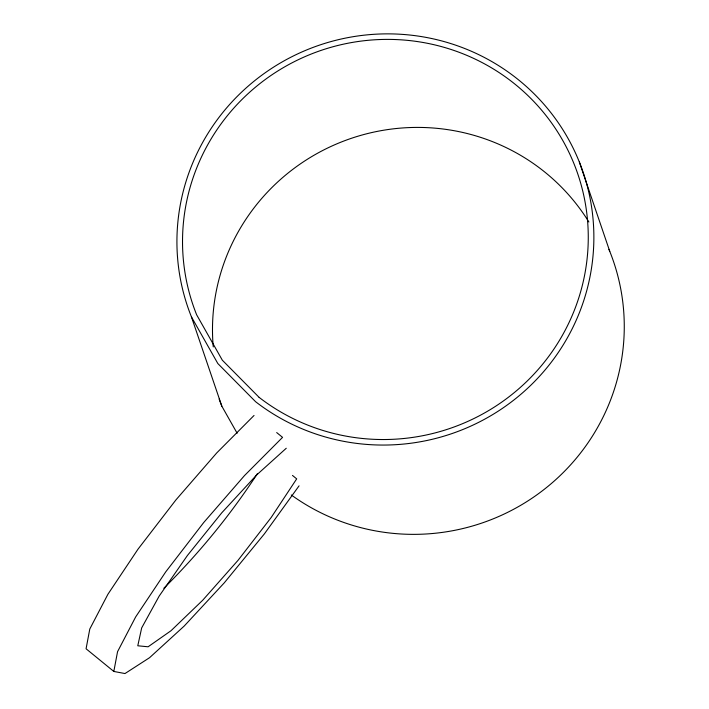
<?xml version="1.0" encoding="UTF-8"?>
<svg xmlns="http://www.w3.org/2000/svg" width="709" height="709" viewBox="0 0 709 709"><rect width="100%" height="100%" fill="white"/><g stroke="black" fill="none" stroke-linecap="round" stroke-linejoin="round"><path stroke-width="1.06" d="M299.065 485.842L264.351 533.921L224.266 582.851L184.198 626.056L149.555 657.704L124.988 673.55L113.821 671.45L117.552 651.686L135.667 616.927L165.746 571.853L203.722 522.524L244.49 475.588L282.563 437.364L276.678 432.561M257.376 473.701C230.381 515 198.866 553.543 163.832 588.266M254.035 415.474L216.741 452.918L175.974 499.854L137.998 549.183L107.919 594.257L89.795 629.016L86.073 648.779L113.821 671.45M286.268 448.248L256.631 474.986L221.784 512.793L187.424 555.484L159.188 596.065L141.676 627.908L137.776 645.784L148.11 646.785L170.993 630.744L202.677 600.275L237.985 560.376L271.13 517.57L296.69 478.867L292.48 475.429M191.439 316.888L217.831 363.54L255.639 401.746A208.854 205.22 -18.8 0 0 583.108 302.575A208.854 205.22 -18.8 0 0 379.909 34.005A208.854 205.22 -18.8 0 0 191.439 316.888L221.837 406.186L237.143 433.252M579.35 162.042L609.758 251.341M608.934 249.329A208.854 205.22 -18.8 0 1 543.351 490.034A208.854 205.22 -18.8 0 1 291.302 494.979M221.837 406.186A208.854 205.22 -18.8 0 1 219.134 399.061M213.249 346.914A203.235 199.699 -18.8 0 1 352.391 137.971A203.235 199.699 -18.8 0 1 588.878 221.997M259.131 397.386L222.334 360.207L196.65 314.805A203.235 199.699 -18.8 0 1 380.051 39.527A203.235 199.699 -18.8 0 1 577.791 300.882A203.235 199.699 -18.8 0 1 259.131 397.386"/></g></svg>
